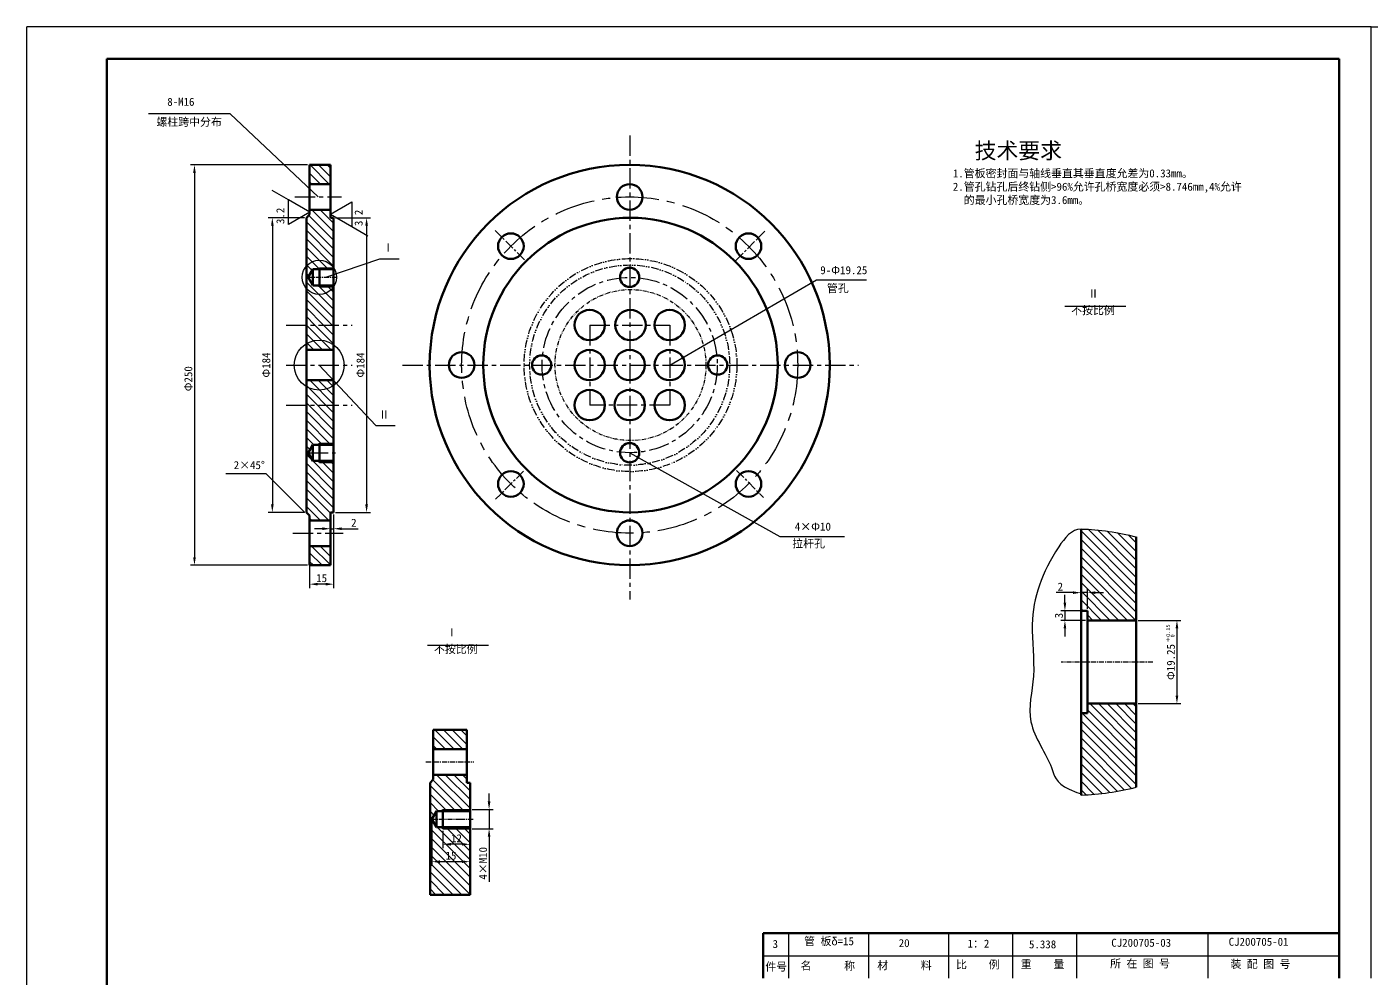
# Model space of a CAD drawing. Header units: millimetres. Extents: x 3555 to 4395, y -770 to -176.
# Drawn here: x 3554.6 to 3974.6, y -472.8 to -175.8 of the extents above; entities that cross this region are included whole.
import ezdxf

# ---------------------------------------------------------------- set-up
doc = ezdxf.new("R2010")
doc.units = ezdxf.units.MM
doc.linetypes.add('ACAD_ISO12W100', pattern=[21, 12, -3, 0, -3, 0, -3])
doc.linetypes.add('CENTER', pattern=[50.8, 31.75, -6.35, 6.35, -6.35])
for name, color, linetype in [('中心线', 5, 'CENTER'), ('剖面线', 3, 'Continuous'), ('双点画', 183, 'ACAD_ISO12W100'), ('图层1', 7, 'Continuous'), ('标注', 2, 'Continuous'), ('细实线', 212, 'Continuous')]:
    doc.layers.add(name, color=color, linetype=linetype)
for name, color, linetype, lineweight in [('外矿现', 71, 'Continuous', 100), ('粗实线', 4, 'Continuous', 50), ('轮廓线', 1, 'Continuous', 50)]:
    doc.layers.add(name, color=color, linetype=linetype, lineweight=lineweight)
doc.styles.get("Standard").update_dxf_attribs({"font": 'SimSun.ttf'})
doc.dimstyles.new('ISO-25', dxfattribs={"dimtxt": 2.5, "dimasz": 2.5, "dimexe": 1.25, "dimexo": 0.625, "dimtad": 1, "dimtxsty": 'Standard', "dimcen": 2.5, "dimadec": 0, "dimazin": 0, "dimtfac": 1, "dimtmove": 0, "dimatfit": 3, "dimfxl": 0, "dimarcsym": 0})

# ---------------------------------------------------------------- blocks, each defined once
blk = doc.blocks.new('*D37')
at = {"layer": 'Defpoints', "color": 0, "ltscale": 0.1}
for p in [(3642.91, -218.86), (3606.93, -343.86), (3642.91, -343.86)]:
    blk.add_point(p, dxfattribs=at)
at = {"layer": '标注', "color": 0, "lineweight": -2, "ltscale": 0.1}
for p, q in [((3642.29, -218.86), (3605.68, -218.86)), ((3606.93, -221.36), (3606.93, -341.36)), ((3642.29, -343.86), (3605.68, -343.86))]:
    blk.add_line(p, q, dxfattribs=at)
at = {"layer": '标注', "color": 0, "ltscale": 0.1}
for points in [[(3606.51, -221.36), (3607.34, -221.36), (3606.93, -218.86)], [(3606.51, -341.36), (3607.34, -341.36), (3606.93, -343.86)]]:
    blk.add_solid(points, dxfattribs=at)
at = {"layer": '标注', "color": 0, "ltscale": 0.1, "insert": (3605.05, -285.63), "char_height": 2.5, "attachment_point": 5, "rotation": 90}
blk.add_mtext('Φ250', dxfattribs=at)
blk = doc.blocks.new('*D38')
at = {"layer": 'Defpoints', "color": 0, "ltscale": 0.1}
for p in [(3641.91, -235.36), (3631.26, -327.36), (3641.91, -327.36)]:
    blk.add_point(p, dxfattribs=at)
at = {"layer": '标注', "color": 0, "lineweight": -2, "ltscale": 0.1}
for p, q in [((3641.29, -235.36), (3630.01, -235.36)), ((3631.26, -237.86), (3631.26, -324.86)), ((3641.29, -327.36), (3630.01, -327.36))]:
    blk.add_line(p, q, dxfattribs=at)
at = {"layer": '标注', "color": 0, "ltscale": 0.1}
for points in [[(3630.85, -237.86), (3631.68, -237.86), (3631.26, -235.36)], [(3630.85, -324.86), (3631.68, -324.86), (3631.26, -327.36)]]:
    blk.add_solid(points, dxfattribs=at)
at = {"layer": '标注', "color": 0, "ltscale": 0.1, "insert": (3629.39, -281.36), "char_height": 2.5, "attachment_point": 5, "rotation": 90}
blk.add_mtext('Φ184', dxfattribs=at)
blk = doc.blocks.new('*D39')
at = {"layer": 'Defpoints', "color": 0, "ltscale": 0.1}
for p in [(3650.41, -235.36), (3650.41, -327.36), (3660.71, -327.36)]:
    blk.add_point(p, dxfattribs=at)
at = {"layer": '标注', "color": 0, "lineweight": -2, "ltscale": 0.1}
for p, q in [((3651.04, -235.36), (3661.96, -235.36)), ((3660.71, -237.86), (3660.71, -324.86)), ((3651.04, -327.36), (3661.96, -327.36))]:
    blk.add_line(p, q, dxfattribs=at)
at = {"layer": '标注', "color": 0, "ltscale": 0.1}
for points in [[(3660.29, -237.86), (3661.13, -237.86), (3660.71, -235.36)], [(3660.29, -324.86), (3661.13, -324.86), (3660.71, -327.36)]]:
    blk.add_solid(points, dxfattribs=at)
at = {"layer": '标注', "color": 0, "ltscale": 0.1, "insert": (3658.84, -281.36), "char_height": 2.5, "attachment_point": 5, "rotation": 90}
blk.add_mtext('Φ184', dxfattribs=at)
blk = doc.blocks.new('*D40')
at = {"layer": 'Defpoints', "color": 0, "ltscale": 0.1}
for p in [(3649.41, -327.36), (3650.41, -327.36), (3650.41, -332.46)]:
    blk.add_point(p, dxfattribs=at)
at = {"layer": '标注', "color": 0, "lineweight": -2, "ltscale": 0.1}
for p, q in [((3649.41, -327.98), (3649.41, -333.71)), ((3650.41, -327.98), (3650.41, -333.71)), ((3646.91, -332.46), (3644.41, -332.46)), ((3649.41, -332.46), (3650.41, -332.46)), ((3652.91, -332.46), (3658.04, -332.46))]:
    blk.add_line(p, q, dxfattribs=at)
at = {"layer": '标注', "color": 0, "ltscale": 0.1}
for points in [[(3646.91, -332.04), (3646.91, -332.88), (3649.41, -332.46)], [(3652.91, -332.04), (3652.91, -332.88), (3650.41, -332.46)]]:
    blk.add_solid(points, dxfattribs=at)
at = {"layer": '标注', "color": 0, "ltscale": 0.1, "insert": (3656.72, -330.59), "char_height": 2.5, "attachment_point": 5}
blk.add_mtext('2', dxfattribs=at)
blk = doc.blocks.new('*D41')
at = {"layer": 'Defpoints', "color": 0, "ltscale": 0.1}
for p in [(3684.56, -426.13), (3693.02, -426.13), (3684.56, -431)]:
    blk.add_point(p, dxfattribs=at)
at = {"layer": '标注', "color": 0, "lineweight": -2, "ltscale": 0.1}
for p, q in [((3684.56, -426.76), (3684.56, -432.25)), ((3693.02, -426.76), (3693.02, -432.25)), ((3690.52, -431), (3687.06, -431))]:
    blk.add_line(p, q, dxfattribs=at)
at = {"layer": '标注', "color": 0, "ltscale": 0.1}
for points in [[(3687.06, -430.58), (3687.06, -431.41), (3684.56, -431)], [(3690.52, -430.58), (3690.52, -431.41), (3693.02, -431)]]:
    blk.add_solid(points, dxfattribs=at)
at = {"layer": '标注', "color": 0, "ltscale": 0.1, "insert": (3688.79, -429.12), "char_height": 2.5, "attachment_point": 5}
blk.add_mtext('12', dxfattribs=at)
blk = doc.blocks.new('*D42')
at = {"layer": 'Defpoints', "color": 0, "ltscale": 0.1}
for p in [(3681.12, -423.13), (3693.02, -423.13), (3681.12, -436.43)]:
    blk.add_point(p, dxfattribs=at)
at = {"layer": '标注', "color": 0, "lineweight": -2, "ltscale": 0.1}
for p, q in [((3681.12, -423.76), (3681.12, -437.68)), ((3693.02, -423.76), (3693.02, -437.68)), ((3690.52, -436.43), (3683.62, -436.43))]:
    blk.add_line(p, q, dxfattribs=at)
at = {"layer": '标注', "color": 0, "ltscale": 0.1}
for points in [[(3683.62, -436.01), (3683.62, -436.84), (3681.12, -436.43)], [(3690.52, -436.01), (3690.52, -436.84), (3693.02, -436.43)]]:
    blk.add_solid(points, dxfattribs=at)
at = {"layer": '标注', "color": 0, "ltscale": 0.1, "insert": (3687.07, -434.55), "char_height": 2.5, "attachment_point": 5}
blk.add_mtext('15', dxfattribs=at)
blk = doc.blocks.new('*D43')
at = {"layer": 'Defpoints', "color": 0, "ltscale": 0.1}
for p in [(3693.02, -420.13), (3693.02, -426.13), (3698.99, -426.13)]:
    blk.add_point(p, dxfattribs=at)
at = {"layer": '标注', "color": 0, "lineweight": -2, "ltscale": 0.1}
for p, q in [((3698.99, -417.63), (3698.99, -415.13)), ((3693.65, -420.13), (3700.24, -420.13)), ((3698.99, -420.13), (3698.99, -426.13)), ((3693.65, -426.13), (3700.24, -426.13)), ((3698.99, -428.63), (3698.99, -442.74))]:
    blk.add_line(p, q, dxfattribs=at)
at = {"layer": '标注', "color": 0, "ltscale": 0.1}
for points in [[(3698.57, -417.63), (3699.4, -417.63), (3698.99, -420.13)], [(3698.57, -428.63), (3699.4, -428.63), (3698.99, -426.13)]]:
    blk.add_solid(points, dxfattribs=at)
at = {"layer": '标注', "color": 0, "ltscale": 0.1, "insert": (3697.11, -436.94), "char_height": 2.5, "attachment_point": 5, "rotation": 90}
blk.add_mtext('4×M10', dxfattribs=at)
blk = doc.blocks.new('*D50')
at = {"layer": 'Defpoints', "color": 0, "ltscale": 0.1}
for p in [(3883.93, -352.42), (3883.93, -358.08), (3885.93, -358.08)]:
    blk.add_point(p, dxfattribs=at)
at = {"layer": '标注', "color": 0, "lineweight": -2, "ltscale": 0.1}
for p, q in [((3881.43, -352.42), (3876.16, -352.42)), ((3883.93, -357.46), (3883.93, -351.17)), ((3885.93, -352.42), (3883.93, -352.42)), ((3885.93, -357.46), (3885.93, -351.17)), ((3888.43, -352.42), (3890.93, -352.42))]:
    blk.add_line(p, q, dxfattribs=at)
at = {"layer": '标注', "color": 0, "ltscale": 0.1}
for points in [[(3881.43, -352.01), (3881.43, -352.84), (3883.93, -352.42)], [(3888.43, -352.01), (3888.43, -352.84), (3885.93, -352.42)]]:
    blk.add_solid(points, dxfattribs=at)
at = {"layer": '标注', "color": 0, "ltscale": 0.1, "insert": (3877.47, -350.55), "char_height": 2.5, "attachment_point": 5}
blk.add_mtext('2', dxfattribs=at)
blk = doc.blocks.new('*D51')
at = {"layer": 'Defpoints', "color": 0, "ltscale": 0.1}
for p in [(3901.18, -361.08), (3901.18, -387.08), (3913.9, -387.08)]:
    blk.add_point(p, dxfattribs=at)
at = {"layer": '标注', "color": 0, "lineweight": -2, "ltscale": 0.1}
for p, q in [((3901.81, -361.08), (3915.15, -361.08)), ((3913.9, -363.58), (3913.9, -384.58)), ((3901.81, -387.08), (3915.15, -387.08))]:
    blk.add_line(p, q, dxfattribs=at)
at = {"layer": '标注', "color": 0, "ltscale": 0.1}
for points in [[(3913.48, -363.58), (3914.32, -363.58), (3913.9, -361.08)], [(3913.48, -384.58), (3914.32, -384.58), (3913.9, -387.08)]]:
    blk.add_solid(points, dxfattribs=at)
at = {"layer": '标注', "color": 0, "ltscale": 0.1, "insert": (3912.03, -374.08), "char_height": 2.5, "attachment_point": 5, "rotation": 90}
blk.add_mtext('Φ19.25', dxfattribs=at)
blk = doc.blocks.new('*D52')
at = {"layer": 'Defpoints', "color": 0, "ltscale": 0.1}
for p in [(3878.9, -361.08), (3885.93, -358.08), (3885.93, -361.08)]:
    blk.add_point(p, dxfattribs=at)
at = {"layer": '标注', "color": 0, "lineweight": -2, "ltscale": 0.1}
for p, q in [((3878.9, -355.58), (3878.9, -353.08)), ((3885.31, -358.08), (3877.65, -358.08)), ((3885.31, -361.08), (3877.65, -361.08)), ((3878.9, -358.08), (3878.9, -361.08)), ((3878.9, -363.58), (3878.9, -366.08))]:
    blk.add_line(p, q, dxfattribs=at)
at = {"layer": '标注', "color": 0, "ltscale": 0.1}
for points in [[(3878.48, -355.58), (3879.31, -355.58), (3878.9, -358.08)], [(3878.48, -363.58), (3879.31, -363.58), (3878.9, -361.08)]]:
    blk.add_solid(points, dxfattribs=at)
at = {"layer": '标注', "color": 0, "ltscale": 0.1, "insert": (3877.02, -359.58), "char_height": 2.5, "attachment_point": 5, "rotation": 90}
blk.add_mtext('3', dxfattribs=at)
blk = doc.blocks.new('*D62')
at = {"layer": 'Defpoints', "color": 0, "ltscale": 0.1}
for p in [(3650.41, -327.36), (3642.91, -328.36), (3642.91, -349.78)]:
    blk.add_point(p, dxfattribs=at)
at = {"layer": '标注', "color": 0, "lineweight": -2, "ltscale": 0.1}
for p, q in [((3642.91, -328.98), (3642.91, -351.03)), ((3650.41, -327.98), (3650.41, -351.03)), ((3647.91, -349.78), (3645.41, -349.78))]:
    blk.add_line(p, q, dxfattribs=at)
at = {"layer": '标注', "color": 0, "ltscale": 0.1}
for points in [[(3645.41, -349.36), (3645.41, -350.19), (3642.91, -349.78)], [(3647.91, -349.36), (3647.91, -350.19), (3650.41, -349.78)]]:
    blk.add_solid(points, dxfattribs=at)
at = {"layer": '标注', "color": 0, "ltscale": 0.1, "insert": (3646.66, -347.9), "char_height": 2.5, "attachment_point": 5}
blk.add_mtext('15', dxfattribs=at)

msp = doc.modelspace()

# ---------------------------------------------------------------- hatches: boundary and pattern name
at = {"layer": '剖面线', "ltscale": 0.2}
h = msp.add_hatch(dxfattribs=at)
h.set_pattern_fill('ANSI31', color=256, scale=0.6, angle=90, style=0)
h.paths.add_polyline_path([(3649.412, -224.858), (3649.412, -218.858), (3642.912, -218.858), (3642.912, -224.858)])
h.paths.add_polyline_path([(3650.412, -235.358), (3649.912, -235.358), (3649.412, -235.358), (3649.412, -232.858), (3642.912, -232.858), (3642.912, -233.581), (3642.98, -233.62), (3642.912, -233.659), (3642.912, -234.358), (3641.912, -235.358), (3641.912, -248.108), (3641.912, -268.858), (3650.412, -268.858), (3650.412, -267.358), (3650.412, -266.108), (3650.412, -265.608), (3650.412, -259.608), (3650.412, -259.108), (3650.412, -257.858), (3650.412, -256.966), (3645.948, -256.966), (3645.948, -256.466), (3643.948, -256.466), (3642.504, -253.966), (3643.948, -251.466), (3645.948, -251.466), (3645.948, -250.966), (3650.412, -250.966), (3650.412, -248.108), (3650.412, -247.608)])
h.paths.add_polyline_path([(3650.412, -251.466), (3650.412, -250.966), (3647.948, -250.966), (3647.948, -251.466)], flags=17)
h.paths.add_polyline_path([(3647.948, -256.966), (3647.448, -256.466), (3645.948, -256.466), (3645.948, -256.966)], flags=16)
h.paths.add_polyline_path([(3647.948, -256.966), (3647.948, -256.466), (3647.448, -256.466)], flags=16)
h.paths.add_polyline_path([(3650.412, -256.966), (3650.412, -256.466), (3647.948, -256.466), (3647.948, -256.966)], flags=17)
h = msp.add_hatch(dxfattribs=at)
h.set_pattern_fill('ANSI31', color=256, scale=0.6, angle=90, style=0)
h.paths.add_polyline_path([(3641.912, -268.858), (3641.912, -270.358), (3641.912, -276.608), (3650.412, -276.608), (3650.412, -270.358), (3650.412, -268.858)])
h = msp.add_hatch(dxfattribs=at)
h.set_pattern_fill('ANSI31', color=256, scale=0.6, angle=90, style=0)
h.paths.add_polyline_path([(3650.412, -286.108), (3641.912, -286.108), (3641.912, -291.358), (3641.912, -292.358), (3641.912, -293.858), (3650.412, -293.858), (3650.412, -292.358)])
h.paths.add_polyline_path([(3650.412, -293.858), (3641.912, -293.858), (3641.912, -314.608), (3641.912, -327.358), (3642.912, -328.358), (3642.912, -329.858), (3649.412, -329.858), (3649.412, -327.358), (3649.912, -327.358), (3650.412, -327.358), (3650.412, -315.108), (3650.412, -314.608), (3650.412, -311.738), (3645.948, -311.738), (3645.948, -311.238), (3643.948, -311.238), (3642.504, -308.738), (3643.948, -306.238), (3645.948, -306.238), (3645.948, -305.738), (3650.412, -305.738)])
h.paths.add_polyline_path([(3647.948, -305.738), (3645.948, -305.738), (3645.948, -306.238), (3647.448, -306.238)], flags=16)
h.paths.add_polyline_path([(3650.412, -305.738), (3647.948, -305.738), (3647.948, -306.238), (3650.412, -306.238)], flags=17)
h.paths.add_polyline_path([(3647.448, -311.238), (3645.948, -311.238), (3645.948, -311.738), (3647.948, -311.738)], flags=17)
h.paths.add_polyline_path([(3650.412, -311.238), (3647.948, -311.238), (3647.948, -311.738), (3650.412, -311.738)], flags=17)
h = msp.add_hatch(dxfattribs=at)
h.set_pattern_fill('ANSI31', color=256, scale=0.6, angle=90, style=0)
edge = h.paths.add_edge_path()
edge.add_spline(control_points=[(3883.931, -332.561), (3889.762, -332.659), (3895.496, -333.613), (3901.183, -334.992)], knot_values=[36.7847717, 36.7847717, 36.7847717, 36.7847717, 54.2888386, 54.2888386, 54.2888386, 54.2888386], degree=3, periodic=0)
edge.add_line((3901.183, -334.992), (3901.183, -361.082))
edge.add_line((3901.183, -361.082), (3885.931, -361.082))
edge.add_line((3885.931, -361.082), (3885.931, -360.082))
edge.add_line((3885.931, -360.082), (3885.931, -358.082))
edge.add_line((3885.931, -358.082), (3883.931, -358.082))
edge.add_line((3883.931, -358.082), (3883.931, -332.561))
edge = h.paths.add_edge_path()
edge.add_line((3883.931, -390.082), (3885.931, -390.082))
edge.add_line((3885.931, -390.082), (3885.931, -388.082))
edge.add_line((3885.931, -388.082), (3885.931, -387.082))
edge.add_line((3885.931, -387.082), (3901.183, -387.082))
edge.add_line((3901.183, -387.082), (3901.183, -413.172))
edge.add_spline(control_points=[(3901.183, -413.172), (3895.496, -414.552), (3889.762, -415.506), (3883.931, -415.604)], knot_values=[36.7847717, 36.7847717, 36.7847717, 36.7847717, 54.2888386, 54.2888386, 54.2888386, 54.2888386], degree=3, periodic=0)
edge.add_line((3883.931, -415.604), (3883.931, -390.082))
h = msp.add_hatch(dxfattribs=at)
h.set_pattern_fill('ANSI31', color=256, scale=0.6, angle=90, style=0)
h.paths.add_polyline_path([(3642.912, -337.858), (3642.912, -343.858), (3649.412, -343.858), (3649.412, -337.858)])
h = msp.add_hatch(dxfattribs=at)
h.set_pattern_fill('ANSI31', color=256, scale=0.6, angle=90, style=0)
h.paths.add_polyline_path([(3688.024, -401.283), (3692.024, -401.283), (3692.024, -395.283), (3681.524, -395.283), (3681.524, -401.283)])
h = msp.add_hatch(dxfattribs=at)
h.set_pattern_fill('ANSI31', color=256, scale=0.6, angle=90, style=0)
h.paths.add_polyline_path([(3681.524, -409.283), (3681.524, -410.783), (3680.524, -411.783), (3680.524, -424.533), (3680.524, -446.783), (3689.024, -446.783), (3691.024, -446.783), (3693.024, -446.783), (3693.024, -426.131), (3689.024, -426.131), (3684.559, -426.131), (3684.559, -425.631), (3682.559, -425.631), (3681.116, -423.131), (3682.559, -420.631), (3684.559, -420.631), (3684.559, -420.131), (3689.024, -420.131), (3693.024, -420.131), (3693.024, -411.783), (3692.024, -411.783), (3692.024, -409.283), (3690.024, -409.283), (3688.024, -409.283)])
h.paths.add_polyline_path([(3689.024, -420.631), (3693.024, -420.631), (3693.024, -420.131), (3689.024, -420.131), (3686.559, -420.131), (3686.559, -420.631)], flags=17)
h.paths.add_polyline_path([(3686.559, -426.131), (3686.059, -425.631), (3684.559, -425.631), (3684.559, -426.131)], flags=16)
h.paths.add_polyline_path([(3686.559, -426.131), (3686.559, -425.631), (3686.059, -425.631)], flags=16)
h.paths.add_polyline_path([(3686.559, -425.631), (3686.559, -426.131), (3689.024, -426.131), (3693.024, -426.131), (3693.024, -425.631), (3689.024, -425.631)], flags=17)

# ---------------------------------------------------------------- linework, layer by layer
at = {"layer": '中心线', "ltscale": 0.2}
for p, q in [((3742.912, -209.685), (3742.912, -354.553)), ((3638.298, -228.858), (3652.845, -228.858)), ((3635.564, -268.858), (3656.222, -268.858)), ((3730.412, -268.858), (3755.412, -268.858)), ((3730.412, -268.858), (3730.412, -293.858)), ((3755.412, -268.858), (3755.412, -293.858)), ((3635.564, -281.358), (3656.222, -281.358)), ((3671.938, -281.358), (3814.393, -281.358)), ((3635.564, -293.858), (3656.222, -293.858)), ((3755.412, -293.858), (3730.412, -293.858)), ((3642.326, -308.738), (3651.003, -308.738)), ((3637.626, -333.858), (3653.404, -333.858))]:
    msp.add_line(p, q, dxfattribs=at)
at = {"layer": '中心线', "ltscale": 0.1}
for p, q in [((3710.022, -248.468), (3700.922, -239.368)), ((3776.115, -248.662), (3785.185, -239.592)), ((3709.786, -314.485), (3701.032, -323.239)), ((3776.293, -314.234), (3784.761, -322.702))]:
    msp.add_line(p, q, dxfattribs=at)
at = {"layer": '中心线', "ltscale": 0.05}
for p, q in [((3642.272, -253.966), (3651.29, -253.966)), ((3906.35, -374.082), (3877.676, -374.082)), ((3679.192, -405.283), (3691.456, -405.283)), ((3691.456, -405.283), (3694.236, -405.283)), ((3680.884, -423.131), (3689.902, -423.131)), ((3689.902, -423.131), (3694.122, -423.131))]:
    msp.add_line(p, q, dxfattribs=at)
at = {"layer": '中心线', "ltscale": 0.4}
msp.add_circle((3742.912, -281.358), 52.5, dxfattribs=at)
at = {"layer": '中心线', "ltscale": 0.2}
msp.add_circle((3742.912, -281.358), 27.379, dxfattribs=at)
at = {"layer": '双点画', "ltscale": 0.2}
for centre, radius in [((3743.165, -281.358), 33.25), ((3742.912, -281.358), 31.25)]:
    msp.add_circle(centre, radius, dxfattribs=at)
at = {"layer": '双点画', "ltscale": 0.1}
msp.add_circle((3743.165, -281.358), 23.59, dxfattribs=at)
at = {"layer": '图层1'}
for p, q in [((3964.57, -472.773), (3964.57, -185.773)), ((3641.412, -235.358), (3641.412, -235.358)), ((3641.912, -235.358), (3641.912, -235.358)), ((3649.912, -235.358), (3649.912, -235.358)), ((3641.912, -279.858), (3641.912, -282.858)), ((3650.412, -279.858), (3650.412, -282.858)), ((3641.412, -327.358), (3641.412, -327.358)), ((3641.912, -327.358), (3641.912, -327.358)), ((3649.912, -327.358), (3649.912, -327.358)), ((3680.524, -411.783), (3680.524, -411.783))]:
    msp.add_line(p, q, dxfattribs=at)
at = {"layer": '图层1', "ltscale": 0.2}
for p, q in [((3636.344, -237.451), (3636.344, -229.788)), ((3649.412, -234.214), (3656.049, -230.382)), ((3656.049, -230.382), (3656.049, -238.045)), ((3642.98, -233.62), (3636.344, -237.451))]:
    msp.add_line(p, q, dxfattribs=at)
msp.add_circle((3690.412, -281.358), 4, dxfattribs=at)
msp.add_circle((3690.412, -281.358), 4, dxfattribs=at)
msp.add_circle((3690.412, -281.358), 4, dxfattribs=at)
msp.add_circle((3690.412, -281.358), 4, dxfattribs=at)
msp.add_circle((3690.412, -281.358), 4, dxfattribs=at)
msp.add_circle((3690.412, -281.358), 4, dxfattribs=at)
msp.add_circle((3690.412, -281.358), 4, dxfattribs=at)
msp.add_circle((3690.412, -281.358), 4, dxfattribs=at)
msp.add_circle((3690.412, -281.358), 4, dxfattribs=at)
msp.add_circle((3690.412, -281.358), 4, dxfattribs=at)
msp.add_circle((3690.412, -281.358), 4, dxfattribs=at)
msp.add_circle((3690.412, -281.358), 4, dxfattribs=at)
msp.add_circle((3690.412, -281.358), 4, dxfattribs=at)
msp.add_circle((3690.412, -281.358), 4, dxfattribs=at)
at = {"layer": '外矿现', "ltscale": 0.2}
for p, q in [((3964.57, -185.773), (3579.57, -185.773)), ((3579.57, -759.773), (3579.57, -185.773)), ((3964.57, -472.773), (3964.57, -185.773))]:
    msp.add_line(p, q, dxfattribs=at)
at = {"layer": '标注', "ltscale": 0.2}
for p, q in [((3618.085, -202.923), (3592.548, -202.923)), ((3618.085, -202.923), (3645.571, -228.858)), ((3636.276, -229.788), (3631.197, -226.856)), ((3636.344, -237.451), (3636.344, -229.788)), ((3642.98, -233.62), (3636.344, -229.788)), ((3649.412, -234.214), (3656.049, -230.382)), ((3656.049, -230.382), (3656.049, -238.045)), ((3642.98, -233.62), (3636.344, -237.451)), ((3649.412, -234.214), (3656.049, -238.045)), ((3656.049, -238.045), (3661.127, -240.977)), ((3647.948, -253.966), (3664.854, -248.225)), ((3664.854, -248.225), (3670.912, -248.225)), ((3755.412, -281.358), (3801.271, -254.754)), ((3801.271, -254.754), (3816.925, -254.754)), ((3645.893, -281.358), (3663.578, -300.209)), ((3663.578, -300.209), (3669.636, -300.209)), ((3742.912, -308.738), (3789.84, -334.906)), ((3629.383, -315.329), (3616.773, -315.329)), ((3641.412, -327.358), (3629.383, -315.329)), ((3789.84, -334.906), (3810.083, -334.906)), ((3679.761, -368.829), (3698.844, -368.829))]:
    msp.add_line(p, q, dxfattribs=at)
at = {"layer": '标注'}
msp.add_line((3878.864, -263.015), (3897.947, -263.015), dxfattribs=at)
at = {"layer": '标注', "ltscale": 0.2}
for centre, radius in [((3645.945, -253.966), 5.351), ((3645.893, -281.358), 7.789)]:
    msp.add_circle(centre, radius, dxfattribs=at)
at = {"layer": '粗实线', "ltscale": 0.2}
for p, q in [((3792.57, -458.773), (3784.57, -458.773)), ((3784.57, -458.773), (3784.57, -472.773)), ((3792.57, -458.773), (3964.57, -458.773))]:
    msp.add_line(p, q, dxfattribs=at)
at = {"layer": '细实线', "ltscale": 0.2}
for p, q in [((3554.57, -769.773), (3554.57, -175.773)), ((3974.57, -175.773), (3554.57, -175.773)), ((3974.57, -175.773), (4394.57, -175.773)), ((3684.559, -420.131), (3689.024, -420.131)), ((3689.024, -420.131), (3693.024, -420.131)), ((3684.559, -426.131), (3689.024, -426.131)), ((3689.024, -426.131), (3693.024, -426.131)), ((3792.57, -458.773), (3792.57, -472.773)), ((3817.57, -458.773), (3817.57, -472.773)), ((3842.57, -458.773), (3842.57, -472.773)), ((3862.57, -458.773), (3862.57, -472.773)), ((3882.57, -458.773), (3882.57, -472.773)), ((3923.57, -458.773), (3923.57, -472.773)), ((3784.57, -465.773), (3964.57, -465.773))]:
    msp.add_line(p, q, dxfattribs=at)
at = {"layer": '细实线'}
for p, q in [((3974.57, -472.773), (3974.57, -175.773)), ((3645.948, -250.966), (3650.412, -250.966)), ((3645.948, -256.966), (3650.412, -256.966)), ((3645.948, -305.738), (3650.412, -305.738)), ((3645.948, -311.738), (3650.412, -311.738))]:
    msp.add_line(p, q, dxfattribs=at)
at = {"layer": '细实线', "ltscale": 0.2, "start_tangent": (-1, 0), "end_tangent": (-1, 0)}
msp.add_spline([(3883.931, -332.561), (3876.968, -338.146), (3868.674, -362.321), (3869.05, -378.483), (3868.298, -392.766), (3874.693, -407.049), (3880.191, -413.785), (3883.931, -415.604)], degree=3, dxfattribs=at)
at = {"layer": '细实线'}
for points in [[(3883.931, -332.561), (3889.762, -332.659), (3895.496, -333.613), (3901.183, -334.992)], [(3883.931, -415.604), (3889.762, -415.506), (3895.496, -414.552), (3901.183, -413.172)]]:
    msp.add_open_spline(points, degree=3, dxfattribs=at)
at = {"layer": '轮廓线'}
for p, q in [((3649.412, -218.858), (3642.912, -218.858)), ((3642.912, -234.358), (3642.912, -218.858)), ((3649.412, -235.358), (3649.412, -218.858)), ((3642.912, -224.858), (3649.412, -224.858)), ((3642.912, -234.358), (3641.912, -235.358)), ((3642.912, -232.858), (3649.412, -232.858)), ((3641.912, -235.358), (3641.912, -248.108)), ((3649.412, -235.358), (3649.912, -235.358)), ((3650.412, -235.358), (3649.912, -235.358)), ((3650.412, -247.608), (3650.412, -235.358)), ((3650.412, -248.108), (3650.412, -247.608)), ((3641.912, -248.108), (3641.912, -270.358)), ((3643.948, -251.466), (3642.504, -253.966)), ((3643.948, -251.466), (3650.412, -251.466)), ((3643.948, -251.466), (3643.948, -256.466)), ((3645.948, -250.966), (3645.948, -256.966)), ((3650.412, -248.108), (3650.412, -257.858)), ((3643.948, -256.466), (3642.504, -253.966)), ((3643.948, -256.466), (3650.412, -256.466)), ((3650.412, -257.858), (3650.412, -259.108)), ((3650.412, -259.108), (3650.412, -259.608)), ((3650.412, -259.608), (3650.412, -265.608)), ((3650.412, -266.108), (3650.412, -265.608)), ((3650.412, -267.358), (3650.412, -266.108)), ((3650.412, -267.358), (3650.412, -270.358)), ((3641.912, -270.358), (3641.912, -291.358)), ((3650.412, -270.358), (3650.412, -292.358)), ((3641.912, -276.608), (3650.412, -276.608)), ((3650.412, -281.358), (3650.412, -282.858)), ((3641.912, -286.108), (3650.412, -286.108)), ((3641.912, -291.358), (3641.912, -292.358)), ((3641.912, -292.358), (3641.912, -314.608)), ((3650.412, -292.358), (3650.412, -314.608)), ((3643.948, -306.238), (3642.504, -308.738)), ((3643.948, -306.238), (3650.412, -306.238)), ((3643.948, -311.238), (3643.948, -306.238)), ((3645.948, -311.738), (3645.948, -305.738)), ((3643.948, -311.238), (3642.504, -308.738)), ((3641.912, -327.358), (3641.912, -314.608)), ((3643.948, -311.238), (3650.412, -311.238)), ((3650.412, -314.608), (3650.412, -315.108)), ((3650.412, -315.108), (3650.412, -327.358)), ((3642.912, -328.358), (3641.912, -327.358)), ((3649.412, -327.358), (3649.912, -327.358)), ((3649.412, -327.358), (3649.412, -343.858)), ((3650.412, -327.358), (3649.912, -327.358)), ((3642.912, -328.358), (3642.912, -343.858)), ((3642.912, -329.858), (3649.412, -329.858)), ((3642.912, -337.858), (3649.412, -337.858)), ((3649.412, -343.858), (3642.912, -343.858)), ((3901.183, -361.082), (3885.931, -361.082)), ((3901.183, -374.082), (3901.183, -413.172)), ((3883.931, -390.082), (3883.931, -415.604)), ((3901.183, -387.082), (3885.931, -387.082))]:
    msp.add_line(p, q, dxfattribs=at)
at = {"layer": '轮廓线', "ltscale": 0.2}
for p, q in [((3883.931, -358.082), (3883.931, -332.561)), ((3901.183, -374.082), (3901.183, -334.992)), ((3885.931, -358.082), (3883.931, -358.082)), ((3883.931, -374.082), (3883.931, -358.082)), ((3885.931, -358.082), (3885.931, -360.082)), ((3885.931, -360.082), (3885.931, -361.082)), ((3885.931, -361.082), (3885.931, -390.082)), ((3883.931, -374.082), (3883.931, -390.082)), ((3883.931, -387.082), (3883.931, -390.082)), ((3885.931, -390.082), (3883.931, -390.082)), ((3681.524, -410.783), (3681.524, -395.283)), ((3681.524, -395.283), (3692.024, -395.283)), ((3692.024, -411.783), (3692.024, -395.283)), ((3681.524, -401.283), (3688.024, -401.283)), ((3688.024, -401.283), (3692.024, -401.283)), ((3681.524, -410.783), (3680.524, -411.783)), ((3681.524, -409.283), (3688.024, -409.283)), ((3688.024, -409.283), (3690.024, -409.283)), ((3690.024, -409.283), (3692.024, -409.283)), ((3680.524, -411.783), (3680.524, -424.533)), ((3692.024, -411.783), (3693.024, -411.783)), ((3693.024, -411.783), (3693.024, -446.783)), ((3682.559, -420.631), (3681.116, -423.131)), ((3682.559, -425.631), (3681.116, -423.131)), ((3682.559, -420.631), (3689.024, -420.631)), ((3682.559, -420.631), (3682.559, -425.631)), ((3684.559, -420.131), (3684.559, -426.131)), ((3689.024, -420.631), (3693.024, -420.631)), ((3680.524, -424.533), (3680.524, -446.783)), ((3682.559, -425.631), (3689.024, -425.631)), ((3689.024, -425.631), (3693.024, -425.631)), ((3680.524, -446.783), (3689.024, -446.783)), ((3689.024, -446.783), (3691.024, -446.783)), ((3691.024, -446.783), (3693.024, -446.783))]:
    msp.add_line(p, q, dxfattribs=at)
for centre, radius in [((3742.912, -281.358), 62.5), ((3742.912, -228.858), 4), ((3743.165, -281.358), 46), ((3705.789, -244.235), 4), ((3780.035, -244.235), 4), ((3742.912, -253.966), 3), ((3730.412, -268.858), 4.75), ((3743.165, -268.858), 4.75), ((3755.412, -268.858), 4.75), ((3730.412, -281.358), 4.75), ((3742.912, -281.358), 4.75), ((3755.412, -281.358), 4.75), ((3690.412, -281.358), 4), ((3715.412, -281.358), 3), ((3770.412, -281.358), 3), ((3795.412, -281.358), 4), ((3730.412, -293.858), 4.75), ((3742.912, -293.858), 4.75), ((3755.412, -293.858), 4.75), ((3742.912, -308.738), 3), ((3705.789, -318.481), 4), ((3780.035, -318.481), 4), ((3742.912, -333.858), 4)]:
    msp.add_circle(centre, radius, dxfattribs=at)

# ---------------------------------------------------------------- texts
at = {"layer": '标注', "ltscale": 0.2, "attachment_point": 1}
for s, insert, char_height, width in [('{\\fSimSun|b0|i0|c134|p2;8-M16}', (3598.429, -197.916), 2.5, 39.51934), ('           {\\fSimSun|b0|i0|c134|p2;螺柱跨中分布}', (3576.323, -204.19), 2.5, 57.02222), ('  技术要求\\P{\\H0.5x;1.管板密封面与轴线垂直其垂直度允差为0.33mm。\\P2.管孔钻孔后终钻侧>96%允许孔桥宽度必须>8.746mm,4%允许\\P  的最小孔桥宽度为3.6mm。}', (3843.89, -211.917), 5, 138.4201), ('{\\fSimSun|b0|i0|c134|p2;\u3000\u3000Ⅰ}', (3658.933, -243.414), 2.5, 33.58), ('9-{\\fArial|b0|i0|c161|p32;Φ}19.25', (3802.463, -250.486), 2.5, 23.93333), ('{\\fSimSun|b0|i0|c134|p2; 管孔}', (3802.816, -256.13), 2.5, 23.93333), ('{\\fSimSun|b0|i0|c134|p2;  Ⅱ}', (3661.084, -295.574), 2.5, 33.58), ('2×45°', (3619.183, -311.354), 2.5, 12.25362), (' 4×{\\fArial|b0|i0|c161|p32;Φ}10', (3792.801, -330.545), 2.5, 15.4537), ('{\\fSimSun|b0|i0|c134|p2;拉杆孔}', (3793.702, -335.832), 2.5, 15.4537), ('{\\fSimSun|b0|i0|c134|p2;\u3000\u3000Ⅰ}', (3678.81, -363.597), 2.5, 15.4537), ('{\\fSimSun|b0|i0|c134|p2;不按比例}', (3681.761, -368.829), 2.5, 15.4537), ('{\\fSimSun|b0|i0|c134|p2; 3}', (3785.859, -460.871), 2.5, 5.4871), ('{\\fSimSun|b0|i0|c134|p2;管 板\\fArial|b0|i0|c161|p32;δ\\fSimSun|b0|i0|c134|p2;=15}', (3797.429, -460.01), 2.5, 19.55797), ('{\\fSimSun|b0|i0|c134|p2;    20}', (3820.164, -460.591), 2.5, 19.55797), ('{\\fSimSun|b0|i0|c134|p2;1：2}', (3848.469, -460.763), 2.5, 19.55797), ('{\\fSimSun|b0|i0|c134|p2;5.338}', (3867.676, -460.983), 2.5, 19.55797), ('   CJ200705-03', (3888.278, -460.49), 2.5, 28.55729), ('{\\fSimSun|b0|i0|c134|p2; CJ200705-01}', (3928.36, -460.186), 2.5, 28.55729), ('{\\fSimSun|b0|i0|c134|p2;件号}', (3785.287, -467.96), 2.5, 19.55797), ('{\\fSimSun|b0|i0|c134|p2; 名      称}', (3794.602, -467.688), 2.5, 19.55797), ('{\\fSimSun|b0|i0|c134|p2;材      料}', (3820.251, -467.536), 2.5, 19.55797), ('{\\fSimSun|b0|i0|c134|p2;比    例}', (3844.871, -467.287), 2.5, 19.55797), ('{\\fSimSun|b0|i0|c134|p2;重    量}', (3865.106, -467.178), 2.5, 19.55797), ('{\\fSimSun|b0|i0|c134|p2;    所 在 图 号}', (3886.205, -466.991), 2.5, 28.55729), ('{\\fSimSun|b0|i0|c134|p2;装 配 图 号}', (3930.631, -467.125), 2.5, 28.55729)]:
    msp.add_mtext(s, dxfattribs=dict(at, insert=insert, char_height=char_height, width=width))
at = {"layer": '标注', "ltscale": 0.2, "attachment_point": 1, "rotation": 90}
for s, insert, char_height, width in [('3.2', (3632.509, -237.329), 2.5, 18.12222), ('3.2', (3656.965, -237.954), 2.5, 14.57778), ('{\\fSimSun|b0|i0|c134|p2;\\H0.5x;＋0.15}', (3910.51, -367.999), 2.5, 8.67778), ('{\\fSimSun|b0|i0|c134|p2; 0}', (3911.892, -367.38), 1.25, 4.93388)]:
    msp.add_mtext(s, dxfattribs=dict(at, insert=insert, char_height=char_height, width=width))
at = {"layer": '标注', "char_height": 2.5, "attachment_point": 1}
for s, insert, width in [('{\\fSimSun|b0|i0|c134|p2;  Ⅱ}', (3882.693, -257.827), 33.58), ('{\\fSimSun|b0|i0|c134|p2;不按比例}', (3880.864, -263.015), 17.699)]:
    msp.add_mtext(s, dxfattribs=dict(at, insert=insert, width=width))

# ---------------------------------------------------------------- dimensions: what is measured, and where the dimension line sits
at = {"layer": '标注', "ltscale": 0.2}
dim = msp.add_linear_dim(base=(3606.928, -343.858), p1=(3642.912, -218.858), p2=(3642.912, -343.858), angle=90, text='Φ250', dimstyle='ISO-25', override={"dimtxt": 2.5, "dimtoh": 1}, dxfattribs=at)
dim.commit()
dim.dimension.update_dxf_attribs({"geometry": '*D37', "text_midpoint": (3606.928, -285.63), "dimtype": 160})
for base, p1, p2, picture, middle in [((3631.262, -327.358), (3641.912, -235.358), (3641.912, -327.358), '*D38', (3629.387, -281.358)), ((3660.71, -327.358), (3650.412, -235.358), (3650.412, -327.358), '*D39', (3658.835, -281.358))]:
    dim = msp.add_linear_dim(base=base, p1=p1, p2=p2, angle=90, text='Φ184', dimstyle='ISO-25', override={"dimtoh": 1}, dxfattribs=at)
    dim.commit()
    dim.dimension.update_dxf_attribs({"geometry": picture, "text_midpoint": middle})
at = {"layer": '标注', "ltscale": 0.1}
dim = msp.add_linear_dim(base=(3642.912, -349.775), p1=(3650.412, -327.358), p2=(3642.912, -328.358), text='15', dimstyle='ISO-25', dxfattribs=at)
dim.commit()
dim.dimension.update_dxf_attribs({"geometry": '*D62', "text_midpoint": (3646.662, -347.9)})
at = {"layer": '标注', "ltscale": 0.2}
dim = msp.add_linear_dim(base=(3650.412, -332.46), p1=(3649.412, -327.358), p2=(3650.412, -327.358), text='2', dimstyle='ISO-25', override={"dimtoh": 1}, dxfattribs=at)
dim.commit()
dim.dimension.update_dxf_attribs({"geometry": '*D40', "text_midpoint": (3656.725, -330.585)})
dim = msp.add_linear_dim(base=(3883.931, -352.422), p1=(3885.931, -358.082), p2=(3883.931, -358.082), angle=180, dimstyle='ISO-25', dxfattribs=at)
dim.commit()
dim.dimension.update_dxf_attribs({"geometry": '*D50', "text_midpoint": (3877.473, -352.422), "dimtype": 160})
dim = msp.add_linear_dim(base=(3878.896, -361.082), p1=(3885.931, -358.082), p2=(3885.931, -361.082), angle=90, dimstyle='ISO-25', dxfattribs=at)
dim.commit()
dim.dimension.update_dxf_attribs({"geometry": '*D52', "text_midpoint": (3877.021, -359.582)})
dim = msp.add_linear_dim(base=(3913.9, -387.082), p1=(3901.183, -361.082), p2=(3901.183, -387.082), angle=90, text='Φ19.25', dimstyle='ISO-25', dxfattribs=at)
dim.commit()
dim.dimension.update_dxf_attribs({"geometry": '*D51', "text_midpoint": (3912.025, -374.082)})
dim = msp.add_linear_dim(base=(3698.988, -426.131), p1=(3693.024, -420.131), p2=(3693.024, -426.131), angle=90, text='4×M10', dimstyle='ISO-25', dxfattribs=at)
dim.commit()
dim.dimension.update_dxf_attribs({"geometry": '*D43', "text_midpoint": (3698.988, -436.936), "dimtype": 160})
dim = msp.add_linear_dim(base=(3681.116, -436.426), p1=(3693.024, -423.131), p2=(3681.116, -423.131), text='15', dimstyle='ISO-25', dxfattribs=at)
dim.commit()
dim.dimension.update_dxf_attribs({"geometry": '*D42', "text_midpoint": (3687.07, -434.551)})
dim = msp.add_linear_dim(base=(3684.559, -430.996), p1=(3693.024, -426.131), p2=(3684.559, -426.131), text='12', dimstyle='ISO-25', dxfattribs=at)
dim.commit()
dim.dimension.update_dxf_attribs({"geometry": '*D41', "text_midpoint": (3688.792, -430.996), "dimtype": 160})

doc.saveas('drawing.dxf')
